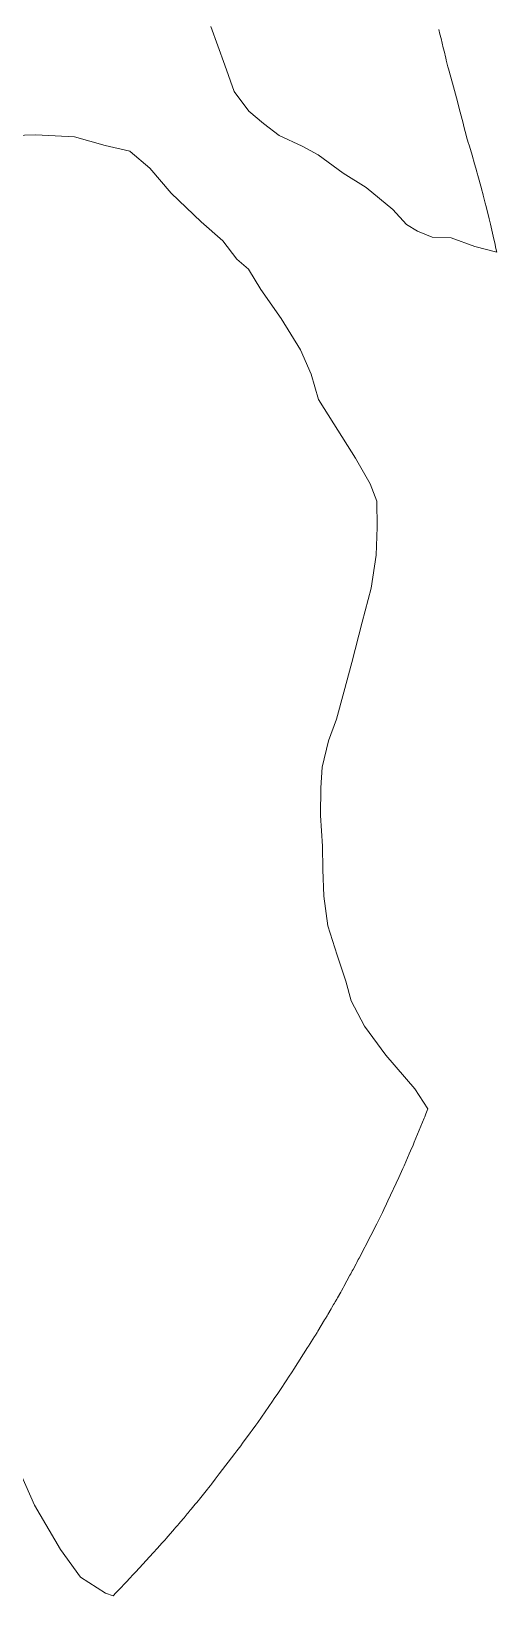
# Model space of a CAD drawing. Header units: metres. Extents: x 3 to 1027712, y 40 to 4430649.
# Drawn here: x 512282 to 513859, y 4403686 to 4408988 of the extents above; entities that cross this region are included whole.
import ezdxf

# ---------------------------------------------------------------- set-up
doc = ezdxf.new("R2010")
doc.units = ezdxf.units.M
doc.header["$MEASUREMENT"] = 0
doc.layers.add('Habitats_5_km', color=7, linetype='Continuous', lineweight=9, true_color=0xbefad2)

msp = doc.modelspace()

# ---------------------------------------------------------------- linework, layer by layer
at = {"layer": 'Habitats_5_km'}
for points in [[(513663, 4408994.2), (513666.9, 4408978.7), (513667.8, 4408974.9), (513669.8, 4408967.1), (513670.7, 4408963.3), (513678.2, 4408932.4), (513679.2, 4408928.5), (513681, 4408920.7), (513682, 4408916.9), (513685.6, 4408901.3), (513686.5, 4408897.5), (513688.3, 4408889.7), (513689.2, 4408885.8), (513693.4, 4408867.4), (513695.4, 4408860.6), (513709.5, 4408811.9), (513712.9, 4408799.7), (513719.6, 4408775.3), (513722.9, 4408763), (513735.7, 4408714), (513738.9, 4408701.7), (513745, 4408677.1), (513748, 4408664.8), (513751.9, 4408647.9), (513754.2, 4408640.5), (513757.3, 4408630.3), (513763, 4408611.2), (513765.6, 4408602.4), (513776.8, 4408564.6), (513778.4, 4408559.1), (513781.6, 4408548.2), (513783.1, 4408542.7), (513789.4, 4408520.7), (513790.9, 4408515.2), (513793.9, 4408504.3), (513795.5, 4408498.8), (513807.4, 4408454.7), (513808.9, 4408449.2), (513811.8, 4408438.2), (513813.2, 4408432.7), (513818.9, 4408410.6), (513820.4, 4408405.1), (513823.2, 4408394), (513824.5, 4408388.5), (513831, 4408362.3), (513833.5, 4408352), (513837.6, 4408334.9), (513840, 4408324.7), (513847.2, 4408293.8), (513849.5, 4408283.6), (513853.4, 4408266.4), (513855.6, 4408256.1), (513859.1, 4408239.9), (513785.5, 4408258.4), (513704.5, 4408288.4), (513640.5, 4408290.4), (513590.5, 4408310.4), (513553.5, 4408333.4), (513507.5, 4408384.4), (513416.5, 4408458.4), (513338.5, 4408507.4), (513254.5, 4408569.4), (513199.5, 4408598.4), (513122.5, 4408635.4), (513068.5, 4408675.4), (513019.5, 4408717.4), (512969.5, 4408784.4), (512937.5, 4408873.4), (512890.5, 4409004.4)], [(512181.5, 4408633.4), (512297.5, 4408637.4), (512428.5, 4408630.4), (512532.5, 4408600.4), (512616.5, 4408581.4), (512617.3, 4408580.6), (512683.5, 4408524.4), (512756.5, 4408439.4), (512857.5, 4408342.4), (512931.5, 4408277.4), (512978.5, 4408215.4), (513018.5, 4408182.4), (513059.5, 4408112.4), (513128.5, 4408014.4), (513194.5, 4407908.4), (513230.5, 4407826.4), (513255.5, 4407740.4), (513307.5, 4407657.4), (513380.5, 4407541.4), (513430.5, 4407454.4), (513453.5, 4407395.4), (513454.5, 4407307.4), (513450.5, 4407212.4), (513433.5, 4407100.4), (513403.5, 4406985.4), (513368.5, 4406849.4), (513341.5, 4406748.4), (513316.5, 4406656.4), (513289.5, 4406583.4), (513267.5, 4406494.4), (513263.5, 4406424.4), (513262.5, 4406330.4), (513268.5, 4406226.4), (513270.5, 4406147.4), (513273.5, 4406057.4), (513287.5, 4405956.4), (513318.5, 4405857.4), (513347.5, 4405768.4), (513366.5, 4405702.4), (513411.5, 4405616.4), (513483.5, 4405518.4), (513581.5, 4405404.4), (513626.3, 4405336.8), (513621.4, 4405324.5), (513619.3, 4405319.4), (513615.2, 4405309.3), (513613.1, 4405304.2), (513579.8, 4405223.6), (513575.6, 4405213.5), (513567.1, 4405193.5), (513562.8, 4405183.5), (513545.2, 4405143.5), (513540.8, 4405133.6), (513531.8, 4405113.7), (513527.3, 4405103.8), (513490.5, 4405024.7), (513485.9, 4405014.8), (513476.5, 4404995.2), (513471.7, 4404985.4), (513452.5, 4404946.2), (513447.6, 4404936.5), (513437.8, 4404917), (513432.8, 4404907.3), (513392.6, 4404829.9), (513390.1, 4404825.1), (513385, 4404815.5), (513382.5, 4404810.7), (513372.3, 4404791.5), (513369.7, 4404786.7), (513364.5, 4404777.1), (513361.9, 4404772.3), (513341.1, 4404734.1), (513338.4, 4404729.4), (513333.2, 4404719.9), (513330.6, 4404715.2), (513320, 4404696.3), (513317.3, 4404691.7), (513312.1, 4404682.4), (513309.5, 4404677.8), (513306.6, 4404672.9), (513301, 4404663.3), (513298.2, 4404658.6), (513287.1, 4404639.6), (513284.2, 4404634.9), (513278.6, 4404625.5), (513275.8, 4404620.8), (513253.1, 4404583.3), (513250.3, 4404578.7), (513244.6, 4404569.4), (513241.7, 4404564.7), (513230.2, 4404546.1), (513227.3, 4404541.5), (513221.5, 4404532.2), (513218.6, 4404527.6), (513171.8, 4404454), (513165.9, 4404444.8), (513154, 4404426.6), (513148, 4404417.4), (513123.8, 4404381.2), (513117.7, 4404372.1), (513105.4, 4404354.1), (513099.2, 4404345.1), (513049.3, 4404273.6), (513043, 4404264.7), (513030.3, 4404247), (513023.9, 4404238.2), (512998.2, 4404203), (512991.7, 4404194.2), (512978.6, 4404176.7), (512972.1, 4404168), (512919.1, 4404098.8), (512915.7, 4404094.5), (512909.1, 4404085.9), (512905.7, 4404081.6), (512892.3, 4404064.5), (512889, 4404060.2), (512882.2, 4404051.7), (512878.8, 4404047.4), (512851.6, 4404013.4), (512848.2, 4404009.2), (512841.4, 4404000.8), (512838, 4403996.6), (512824.3, 4403979.8), (512820.9, 4403975.7), (512814, 4403967.4), (512810.7, 4403963.4), (512807, 4403959.1), (512799.9, 4403950.6), (512796.3, 4403946.4), (512782, 4403929.7), (512778.4, 4403925.5), (512771.3, 4403917.2), (512767.6, 4403913.1), (512738.9, 4403880.2), (512735.3, 4403876.1), (512728, 4403867.9), (512724.4, 4403863.8), (512709.8, 4403847.5), (512706.2, 4403843.5), (512698.8, 4403835.4), (512695.2, 4403831.3), (512636.3, 4403767), (512628.9, 4403759), (512614, 4403743), (512606.5, 4403735.1), (512576.4, 4403703.6), (512568.8, 4403695.7), (512559.6, 4403686.3), (512533.5, 4403695.4), (512448.5, 4403749.4), (512381.5, 4403842.4), (512293.5, 4403993.4), (512229.5, 4404136.4)]]:
    msp.add_lwpolyline(points, dxfattribs=at)

doc.saveas('drawing.dxf')
